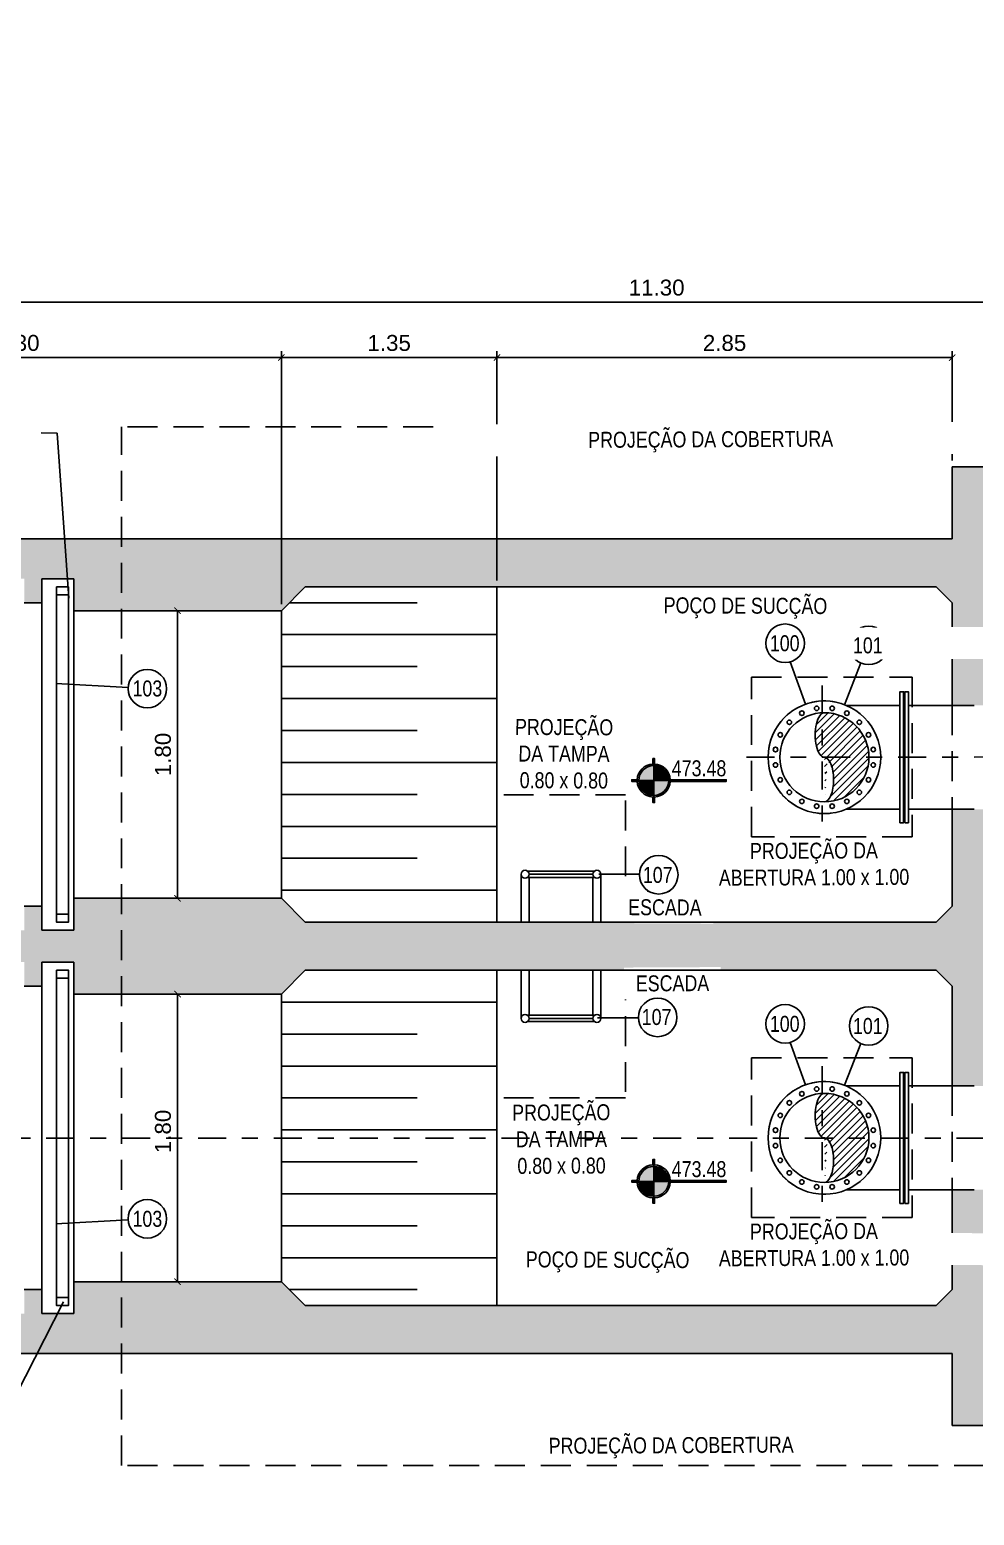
# Model space of a CAD drawing. Header units: feet. Extents: x 0 to 285374, y 0 to 9111566.
# Drawn here: x 285096.49 to 285102.41, y 9111369.62 to 9111378.92 of the extents above; entities that cross this region are included whole.
import ezdxf
from ezdxf import colors
from ezdxf.entities.mleader import LeaderData, LeaderLine
from ezdxf.enums import TextEntityAlignment as Align
from ezdxf.math import Vec2, Vec3

# ---------------------------------------------------------------- set-up
doc = ezdxf.new("R2010")
doc.units = ezdxf.units.FT
doc.header["$MEASUREMENT"] = 0
doc.linetypes.add('DASHDOT', pattern=[1, 0.5, -0.25, 0, -0.25])
doc.linetypes.add('HIDDEN', pattern=[0.375, 0.25, -0.125])
doc.layers.get('0').update_dxf_attribs({"linetype": 'CONTINUOUS'})
doc.layers.get('DEFPOINTS').update_dxf_attribs({"linetype": 'CONTINUOUS'})
for name, color, linetype in [('01', 1, 'CONTINUOUS'), ('01PROJ', 1, 'HIDDEN'), ('A-NIVEIS', 1, 'CONTINUOUS'), ('A-TEXTO', 2, 'CONTINUOUS'), ('EIXO', 1, 'DASHDOT'), ('H-SA-CONTORNO', 2, 'CONTINUOUS'), ('H-SA-DIM', 1, 'CONTINUOUS'), ('H-SA-ESTRUTURA (CORTE)', 5, 'CONTINUOUS'), ('H-SA-HTC CONCRETO', 253, 'CONTINUOUS'), ('H-SA-HTC ENCHIMENTO', 1, 'CONTINUOUS'), ('H-SA-TEXTO', 2, 'CONTINUOUS'), ('INDIC', 2, 'CONTINUOUS'), ('Top View-Ferro Fundido - JGS - K7(Esgoto)', 7, 'CONTINUOUS'), ('TUBULAÇÃO', 5, 'CONTINUOUS')]:
    doc.layers.add(name, color=color, linetype=linetype)
doc.styles.add('EGC_Arial_2.0mm', font='arial.ttf', dxfattribs={"width": 0.8, "height": 2})
doc.styles.get("Standard").update_dxf_attribs({"font": 'arial.ttf'})
doc.dimstyles.new('Copy of EGC_2.0mm', dxfattribs={"dimtxt": 0.1, "dimasz": 0.04, "dimexe": 0.04, "dimexo": 0.04, "dimgap": 0.04, "dimtad": 1, "dimzin": 1, "dimdsep": 46, "dimtxsty": 'Standard', "dimblk": 'ARCHTICK', "dimcen": 0, "dimclrd": 1, "dimclre": 1, "dimclrt": 2, "dimazin": 0, "dimtfac": 1, "dimtix": 1, "dimtmove": 1, "dimatfit": 3, "dimldrblk": 'NONE', "dimfxl": 0.002, "dimtolj": 1, "dimtzin": 0, "dimlwd": -1, "dimarcsym": 0})

# ---------------------------------------------------------------- blocks, each defined once
blk = doc.blocks.new('_ArchTick')
at = {"color": 0, "linetype": 'ByBlock', "const_width": 0.15}
blk.add_lwpolyline([(-0.5, -0.5), (0.5, 0.5)], dxfattribs=at)
blk = doc.blocks.new('*D1184')
at = {"layer": 'DEFPOINTS', "color": 0, "transparency": 16777216}
for p in [(285097.4176, 9111372.8792), (285097.4176, 9111371.0792), (285097.4176, 9111371.0792)]:
    blk.add_point(p, dxfattribs=at)
at = {"layer": 'H-SA-DIM', "color": 1, "transparency": 16777216}
blk.add_line((285097.4176, 9111372.8792), (285097.4176, 9111371.0792), dxfattribs=at)
at = {"layer": 'H-SA-DIM', "color": 1, "transparency": 16777216, "xscale": 0.04, "yscale": 0.04, "zscale": 0.04}
for p, rotation in [((285097.4176, 9111372.8792), 90), ((285097.4176, 9111371.0792), 270)]:
    blk.add_blockref('_ArchTick', p, dxfattribs=dict(at, rotation=rotation))
at = {"layer": 'H-SA-DIM', "color": 2, "transparency": 16777216, "insert": (285097.3266, 9111372.0195), "char_height": 0.1, "attachment_point": 5, "rotation": 90}
blk.add_mtext('\\A1;1.80', dxfattribs=at)
blk = doc.blocks.new('_None')
blk = doc.blocks.new('*U1244')
at = {"true_color": 0xffffff}
h = blk.add_hatch(color=7, dxfattribs=at)
h.dxf.hatch_style = 1
edge = h.paths.add_edge_path()
edge.add_arc((0, 0), 2.07, 92.7623, 177.2377, ccw=False)
edge.add_line((-0.1, 2.07), (-0.1, 2.75))
edge.add_line((-0.1, 2.75), (0.1, 2.75))
edge.add_line((0.1, 2.75), (0.1, 2.07))
edge.add_arc((0, 0), 2.07, 2.7623, 87.2377, ccw=False)
edge.add_line((2.07, 0.1), (9.09, 0.1))
edge.add_line((9.09, 0.1), (9.09, -0.1))
edge.add_line((9.09, -0.1), (2.07, -0.1))
edge.add_arc((0, 0), 2.07, 272.7623, 357.2377, ccw=False)
edge.add_line((0.1, -2.07), (0.1, -2.75))
edge.add_line((0.1, -2.75), (-0.1, -2.75))
edge.add_line((-0.1, -2.75), (-0.1, -2.07))
edge.add_arc((0, 0), 2.07, 182.7623, 267.2377, ccw=False)
edge.add_line((-2.07, -0.1), (-2.75, -0.1))
edge.add_line((-2.75, -0.1), (-2.75, 0.1))
edge.add_line((-2.75, 0.1), (-2.07, 0.1))
for p, q in [((0, -2.75), (0, 2.75)), ((9.09, 0), (-2.75, 0))]:
    blk.add_line(p, q)
at = {"color": 7, "true_color": 0xffffff}
blk.add_lwpolyline([(-2.07, 0.1, -0.386246), (-0.1, 2.07), (-0.1, 2.75), (0.1, 2.75), (0.1, 2.07, -0.386246), (2.07, 0.1), (9.09, 0.1), (9.09, -0.1), (2.07, -0.1, -0.386246), (0.1, -2.07), (0.1, -2.75), (-0.1, -2.75), (-0.1, -2.07, -0.386246), (-2.07, -0.1), (-2.75, -0.1), (-2.75, 0.1)], format="xyb", close=True, dxfattribs=at)
blk.add_circle((0, 0), 1.87)
for points in [[(0, 1.87), (0, 0), (0.58, 1.78), (0.59, 0)], [(-1.79, -0.57), (0, 0), (-1.8, -0.54), (-1.88, 0)], [(-1.53, -1.08), (-1.57, 0), (-1.79, -0.57), (0, 0)], [(-1.1, -1.52), (-1.1, 0), (-1.53, -1.08), (-1.57, 0)], [(-0.58, -1.78), (-0.59, 0), (-1.1, -1.52), (-1.1, 0)], [(0, -1.88), (0, 0), (-0.58, -1.78), (-0.59, 0)], [(1.53, 1.08), (1.57, 0), (1.79, 0.57), (0, 0)], [(1.79, 0.57), (0, 0), (1.8, 0.54), (1.87, 0)], [(0.58, 1.78), (0.59, 0), (1.1, 1.52), (1.1, 0)], [(1.1, 1.52), (1.1, 0), (1.53, 1.08), (1.57, 0)]]:
    blk.add_solid(points)
at = {"layer": 'A-TEXTO', "color": 2, "style": 'EGC_Arial_2.0mm', "width": 0.8}
blk.add_attdef('000.00', text='', height=2, dxfattribs=at).set_placement((9.09, 0.53), align=Align.RIGHT)
blk = doc.blocks.new('*D1235')
at = {"layer": 'DEFPOINTS', "color": 0, "transparency": 16777216}
for p in [(285099.4176, 9111376.8636), (285102.2676, 9111376.1792), (285099.4176, 9111375.4292)]:
    blk.add_point(p, dxfattribs=at)
at = {"layer": 'H-SA-DIM', "color": 1, "lineweight": -2, "transparency": 16777216}
for p, q in [((285099.4176, 9111375.4692), (285099.4176, 9111376.9036)), ((285102.2676, 9111376.2192), (285102.2676, 9111376.9036))]:
    blk.add_line(p, q, dxfattribs=at)
at = {"layer": 'H-SA-DIM', "color": 1, "transparency": 16777216}
blk.add_line((285102.2676, 9111376.8636), (285099.4176, 9111376.8636), dxfattribs=at)
at = {"layer": 'H-SA-DIM', "color": 1, "transparency": 16777216, "xscale": 0.04, "yscale": 0.04, "zscale": 0.04, "rotation": 180}
blk.add_blockref('_ArchTick', (285099.4176, 9111376.8636), dxfattribs=at)
at = {"layer": 'H-SA-DIM', "color": 1, "transparency": 16777216, "xscale": 0.04, "yscale": 0.04, "zscale": 0.04}
blk.add_blockref('_ArchTick', (285102.2676, 9111376.8636), dxfattribs=at)
at = {"layer": 'H-SA-DIM', "color": 2, "transparency": 16777216, "insert": (285100.8426, 9111376.9546), "char_height": 0.1, "attachment_point": 5}
blk.add_mtext('\\A1;2.85', dxfattribs=at)
blk = doc.blocks.new('*D1236')
at = {"layer": 'DEFPOINTS', "color": 0, "transparency": 16777216}
for p in [(285098.0676, 9111376.8636), (285099.4176, 9111375.4292), (285098.0676, 9111375.2792)]:
    blk.add_point(p, dxfattribs=at)
at = {"layer": 'H-SA-DIM', "color": 1, "lineweight": -2, "transparency": 16777216}
for p, q in [((285098.0676, 9111375.3192), (285098.0676, 9111376.9036)), ((285099.4176, 9111375.4692), (285099.4176, 9111376.9036))]:
    blk.add_line(p, q, dxfattribs=at)
at = {"layer": 'H-SA-DIM', "color": 1, "transparency": 16777216}
blk.add_line((285099.4176, 9111376.8636), (285098.0676, 9111376.8636), dxfattribs=at)
at = {"layer": 'H-SA-DIM', "color": 1, "transparency": 16777216, "xscale": 0.04, "yscale": 0.04, "zscale": 0.04, "rotation": 180}
blk.add_blockref('_ArchTick', (285098.0676, 9111376.8636), dxfattribs=at)
at = {"layer": 'H-SA-DIM', "color": 1, "transparency": 16777216, "xscale": 0.04, "yscale": 0.04, "zscale": 0.04}
blk.add_blockref('_ArchTick', (285099.4176, 9111376.8636), dxfattribs=at)
at = {"layer": 'H-SA-DIM', "color": 2, "transparency": 16777216, "insert": (285098.7426, 9111376.9547), "char_height": 0.1, "attachment_point": 5}
blk.add_mtext('\\A1;1.35', dxfattribs=at)
blk = doc.blocks.new('*D1237')
at = {"layer": 'DEFPOINTS', "color": 0, "transparency": 16777216}
for p in [(285097.4176, 9111375.2792), (285097.4176, 9111375.2792), (285097.4176, 9111373.4792)]:
    blk.add_point(p, dxfattribs=at)
at = {"layer": 'H-SA-DIM', "color": 1, "transparency": 16777216}
blk.add_line((285097.4176, 9111373.4792), (285097.4176, 9111375.2792), dxfattribs=at)
at = {"layer": 'H-SA-DIM', "color": 1, "transparency": 16777216, "xscale": 0.04, "yscale": 0.04, "zscale": 0.04}
for p, rotation in [((285097.4176, 9111375.2792), 90), ((285097.4176, 9111373.4792), 270)]:
    blk.add_blockref('_ArchTick', p, dxfattribs=dict(at, rotation=rotation))
at = {"layer": 'H-SA-DIM', "color": 2, "transparency": 16777216, "insert": (285097.3266, 9111374.3792), "char_height": 0.1, "attachment_point": 5, "rotation": 90}
blk.add_mtext('\\A1;1.80', dxfattribs=at)
blk = doc.blocks.new('*D1247')
at = {"layer": 'DEFPOINTS', "color": 0, "transparency": 16777216}
for p in [(285106.0676, 9111377.21), (285106.0676, 9111375.8792), (285094.7676, 9111375.3292)]:
    blk.add_point(p, dxfattribs=at)
at = {"layer": 'H-SA-DIM', "color": 1, "lineweight": -2, "transparency": 16777216}
for p, q in [((285094.7676, 9111375.3692), (285094.7676, 9111377.25)), ((285106.0676, 9111375.9192), (285106.0676, 9111377.25))]:
    blk.add_line(p, q, dxfattribs=at)
at = {"layer": 'H-SA-DIM', "color": 1, "transparency": 16777216}
blk.add_line((285094.7676, 9111377.21), (285106.0676, 9111377.21), dxfattribs=at)
at = {"layer": 'H-SA-DIM', "color": 1, "transparency": 16777216, "xscale": 0.04, "yscale": 0.04, "zscale": 0.04, "rotation": 180}
blk.add_blockref('_ArchTick', (285094.7676, 9111377.21), dxfattribs=at)
at = {"layer": 'H-SA-DIM', "color": 1, "transparency": 16777216, "xscale": 0.04, "yscale": 0.04, "zscale": 0.04}
blk.add_blockref('_ArchTick', (285106.0676, 9111377.21), dxfattribs=at)
at = {"layer": 'H-SA-DIM', "color": 2, "transparency": 16777216, "insert": (285100.4176, 9111377.3011), "char_height": 0.1, "attachment_point": 5}
blk.add_mtext('\\A1;11.30', dxfattribs=at)
blk = doc.blocks.new('*D1248')
at = {"layer": 'DEFPOINTS', "color": 0, "transparency": 16777216}
for p in [(285098.0676, 9111376.8636), (285094.7676, 9111375.3292), (285098.0676, 9111375.2792)]:
    blk.add_point(p, dxfattribs=at)
at = {"layer": 'H-SA-DIM', "color": 1, "lineweight": -2, "transparency": 16777216}
for p, q in [((285094.7676, 9111375.3692), (285094.7676, 9111376.9036)), ((285098.0676, 9111375.3192), (285098.0676, 9111376.9036))]:
    blk.add_line(p, q, dxfattribs=at)
at = {"layer": 'H-SA-DIM', "color": 1, "transparency": 16777216}
blk.add_line((285094.7676, 9111376.8636), (285098.0676, 9111376.8636), dxfattribs=at)
at = {"layer": 'H-SA-DIM', "color": 1, "transparency": 16777216, "xscale": 0.04, "yscale": 0.04, "zscale": 0.04, "rotation": 180}
blk.add_blockref('_ArchTick', (285094.7676, 9111376.8636), dxfattribs=at)
at = {"layer": 'H-SA-DIM', "color": 1, "transparency": 16777216, "xscale": 0.04, "yscale": 0.04, "zscale": 0.04}
blk.add_blockref('_ArchTick', (285098.0676, 9111376.8636), dxfattribs=at)
at = {"layer": 'H-SA-DIM', "color": 2, "transparency": 16777216, "insert": (285096.4176, 9111376.9547), "char_height": 0.1, "attachment_point": 5}
blk.add_mtext('\\A1;3.30', dxfattribs=at)

msp = doc.modelspace()

# ---------------------------------------------------------------- hatches: boundary and pattern name
at = {"layer": '01'}
h = msp.add_hatch(dxfattribs=at)
h.set_pattern_fill('ANSI31', color=256, scale=0.01, style=0)
h.set_pattern_definition([(45, (285098.709524, 9111376.303235), (-0.02245064, 0.02245064), [])])
edge = h.paths.add_edge_path()
edge.add_ellipse((285101.4707, 9111374.5008), major_axis=(-0.0018, 0.1397), ratio=0.429234, start_angle=1.15004, end_angle=175.34132)
edge.add_line((285101.4676, 9111374.3616), (285101.4676, 9111374.6405))
edge = h.paths.add_edge_path()
edge.add_line((285101.4676, 9111374.6405), (285101.4676, 9111374.3616))
edge.add_line((285101.4676, 9111374.3616), (285101.7465, 9111374.3616))
edge.add_arc((285101.4664, 9111374.3604), 0.2801, 0.24152, 89.7519)
edge = h.paths.add_edge_path()
edge.add_ellipse((285101.4517, 9111374.2256), major_axis=(-0.0114, 0.144), ratio=0.499847, start_angle=184.31218, end_angle=338.38579, ccw=False)
edge.add_arc((285101.4649, 9111374.364), 0.2816, 270.73088, 359.50378)
edge.add_line((285101.7465, 9111374.3616), (285101.4676, 9111374.3616))
h = msp.add_hatch(dxfattribs=at)
h.set_pattern_fill('ANSI31', color=256, scale=0.01, style=0)
h.set_pattern_definition([(45, (285098.709524, 9111373.920832), (-0.02245064, 0.02245064), [])])
edge = h.paths.add_edge_path()
edge.add_ellipse((285101.4707, 9111372.1184), major_axis=(-0.0018, 0.1397), ratio=0.429234, start_angle=1.15004, end_angle=175.34132)
edge.add_line((285101.4676, 9111371.9792), (285101.4676, 9111372.2581))
edge = h.paths.add_edge_path()
edge.add_line((285101.4676, 9111372.2581), (285101.4676, 9111371.9792))
edge.add_line((285101.4676, 9111371.9792), (285101.7465, 9111371.9792))
edge.add_arc((285101.4664, 9111371.978), 0.2801, 0.24152, 89.7519)
edge = h.paths.add_edge_path()
edge.add_ellipse((285101.4517, 9111371.8432), major_axis=(-0.0114, 0.144), ratio=0.499847, start_angle=184.31218, end_angle=338.38579, ccw=False)
edge.add_arc((285101.4649, 9111371.9816), 0.2816, 270.73088, 359.50378)
edge.add_line((285101.7465, 9111371.9792), (285101.4676, 9111371.9792))
at = {"layer": 'H-SA-HTC CONCRETO'}
h = msp.add_hatch(color=256, dxfattribs=at)
h.dxf.hatch_style = 1
h.paths.add_polyline_path([(285102.5676, 9111375.8792), (285106.0676, 9111375.8792), (285106.0676, 9111374.6866), (285106.3676, 9111374.6866), (285106.3676, 9111376.1792), (285102.2676, 9111376.1792), (285102.2676, 9111375.7292), (285094.8077, 9111375.7292), (285089.5678, 9111375.7292), (285086.5154, 9111376.5432), (285086.5154, 9111376.1292), (285089.5154, 9111375.3292), (285091.8451, 9111375.3292), (285095.5576, 9111375.3292), (285096.2576, 9111375.3292), (285096.2576, 9111375.4792), (285096.4576, 9111375.4792), (285096.4576, 9111375.3292), (285096.5676, 9111375.3292), (285096.5676, 9111375.4792), (285096.7676, 9111375.4792), (285096.7676, 9111375.2792), (285098.0676, 9111375.2792), (285098.2176, 9111375.4292), (285102.1676, 9111375.4292), (285102.2676, 9111375.3292), (285102.2676, 9111374.6866), (285102.5676, 9111374.6866)])
h.paths.add_polyline_path([(285102.5676, 9111371.6542), (285102.2676, 9111371.6542), (285102.2676, 9111371.0292), (285102.1676, 9111370.9292), (285098.2176, 9111370.9292), (285098.0676, 9111371.0792), (285096.7676, 9111371.0792), (285096.7676, 9111370.8792), (285096.5676, 9111370.8792), (285096.5676, 9111371.0292), (285096.4576, 9111371.0292), (285096.4576, 9111370.8792), (285096.2576, 9111370.8792), (285096.2576, 9111371.0292), (285092.2576, 9111371.0292), (285089.5154, 9111371.0292), (285086.5154, 9111370.2292), (285086.5154, 9111369.8152), (285089.5678, 9111370.6292), (285095.5576, 9111370.6292), (285102.2676, 9111370.6292), (285102.2676, 9111370.1792), (285106.3676, 9111370.1792), (285106.3676, 9111371.6542), (285106.0676, 9111371.6542), (285106.0676, 9111370.4792), (285102.5676, 9111370.4792)])
h.paths.add_polyline_path([(285110.9676, 9111376.829), (285108.3676, 9111376.829), (285108.3676, 9111374.829), (285108.6676, 9111374.829), (285108.6676, 9111376.529), (285110.6676, 9111376.529), (285110.6676, 9111374.829), (285110.9676, 9111374.829)])
h = msp.add_hatch(color=256, dxfattribs=at)
h.dxf.hatch_style = 1
h.paths.add_polyline_path([(285106.3676, 9111374.0366), (285106.0676, 9111374.0366), (285106.0676, 9111373.3292), (285105.2176, 9111373.3292), (285102.5676, 9111373.3292), (285102.5676, 9111374.0366), (285102.2676, 9111374.0366), (285102.2676, 9111373.4292), (285102.1676, 9111373.3292), (285098.2176, 9111373.3292), (285098.0676, 9111373.4792), (285096.7676, 9111373.4792), (285096.7676, 9111373.2792), (285096.5676, 9111373.2792), (285096.5676, 9111373.4292), (285096.4576, 9111373.4292), (285096.4576, 9111373.2792), (285096.2576, 9111373.2792), (285096.2576, 9111373.4292), (285094.9176, 9111373.4292, 0.414214), (285094.7676, 9111373.2792), (285094.7676, 9111373.0792, 0.414214), (285094.9176, 9111372.9292), (285096.2576, 9111372.9292), (285096.2576, 9111373.0792), (285096.4576, 9111373.0792), (285096.4576, 9111372.9292), (285096.5676, 9111372.9292), (285096.5676, 9111373.0792), (285096.7676, 9111373.0792), (285096.7676, 9111372.8792), (285098.0676, 9111372.8792), (285098.2176, 9111373.0292), (285102.1676, 9111373.0292), (285102.2676, 9111372.9292), (285102.2676, 9111372.3042), (285102.5676, 9111372.3042), (285102.5676, 9111372.7242), (285102.5676, 9111373.0292), (285105.2176, 9111373.0292), (285106.0676, 9111373.0292), (285106.0676, 9111372.7242), (285106.0676, 9111372.3042), (285106.3676, 9111372.3042)])

# ---------------------------------------------------------------- linework, layer by layer
at = {"color": 251}
msp.add_line((285098.0676, 9111373.8792), (285098.0676, 9111375.1292), dxfattribs=at)
at = {"color": 1, "lineweight": 0}
for p, q in [((285101.6043, 9111374.6866), (285101.9411, 9111374.6866)), ((285101.9411, 9111374.6866), (285101.9411, 9111374.7716)), ((285101.9411, 9111374.7716), (285101.9636, 9111374.7716)), ((285101.9636, 9111374.7716), (285101.9636, 9111374.7276)), ((285101.9636, 9111374.7276), (285101.9676, 9111374.7276)), ((285101.9676, 9111374.7276), (285101.9676, 9111373.9956)), ((285101.9411, 9111374.0366), (285101.6043, 9111374.0366)), ((285101.9411, 9111373.9516), (285101.9411, 9111374.0366)), ((285101.9636, 9111373.9516), (285101.9411, 9111373.9516)), ((285101.9411, 9111372.3042), (285101.9411, 9111372.3892)), ((285101.9411, 9111372.3892), (285101.9636, 9111372.3892)), ((285101.9636, 9111372.3892), (285101.9636, 9111372.3452)), ((285101.6043, 9111372.3042), (285101.9411, 9111372.3042)), ((285101.9636, 9111372.3452), (285101.9676, 9111372.3452)), ((285101.9676, 9111372.3452), (285101.9676, 9111371.6132)), ((285101.9411, 9111371.6542), (285101.6043, 9111371.6542)), ((285101.9411, 9111371.5692), (285101.9411, 9111371.6542)), ((285101.9636, 9111371.5692), (285101.9411, 9111371.5692))]:
    msp.add_line(p, q, dxfattribs=at)
for centre, radius, start, end in [((285101.4676, 9111374.3616), 0.3526, 67.19699, 180), ((285101.2484, 9111374.5808), 0.014, 0, 180), ((285101.3269, 9111374.6378), 0.014, 0, 180), ((285101.3269, 9111374.6378), 0.014, 180, 0), ((285101.4191, 9111374.6678), 0.014, 0, 180), ((285101.4191, 9111374.6678), 0.014, 180, 0), ((285101.1914, 9111374.5023), 0.014, 0, 180), ((285101.1914, 9111374.5023), 0.014, 180, 0), ((285101.2484, 9111374.5808), 0.014, 180, 0), ((285101.1614, 9111374.4101), 0.014, 0, 180), ((285101.1614, 9111374.4101), 0.014, 180, 0), ((285101.4676, 9111374.3616), 0.3526, 180, 292.80301), ((285101.1614, 9111374.3131), 0.014, 0, 180), ((285101.1614, 9111374.3131), 0.014, 180, 0), ((285101.4676, 9111371.9792), 0.3526, 67.19699, 180), ((285101.3269, 9111372.2554), 0.014, 0, 180), ((285101.4191, 9111372.2854), 0.014, 0, 180), ((285101.4191, 9111372.2854), 0.014, 180, 0), ((285101.2484, 9111372.1984), 0.014, 0, 180), ((285101.2484, 9111372.1984), 0.014, 180, 0), ((285101.3269, 9111372.2554), 0.014, 180, 0), ((285101.1914, 9111372.1199), 0.014, 0, 180), ((285101.1914, 9111372.1199), 0.014, 180, 0), ((285101.1614, 9111372.0277), 0.014, 0, 180), ((285101.1614, 9111372.0277), 0.014, 180, 0), ((285101.4676, 9111371.9792), 0.3526, 180, 292.80301), ((285101.1614, 9111371.9307), 0.014, 0, 180), ((285101.1614, 9111371.9307), 0.014, 180, 0)]:
    msp.add_arc(centre, radius, start, end, dxfattribs=at)
at = {"color": 5, "lineweight": 0}
for centre, start, end in [((285101.4676, 9111374.3616), 0, 180), ((285101.4676, 9111374.3616), 180, 0), ((285101.4676, 9111371.9792), 0, 180), ((285101.4676, 9111371.9792), 180, 0)]:
    msp.add_arc(centre, 0.2789, start, end, dxfattribs=at)
at = {"layer": '01', "color": 1}
for centre in [(285101.2484, 9111374.5808), (285101.3269, 9111374.6378), (285101.4191, 9111374.6678), (285101.5161, 9111374.6678), (285101.6084, 9111374.6378), (285101.6868, 9111374.5808), (285101.1914, 9111374.5023), (285101.7438, 9111374.5023), (285101.1614, 9111374.4101), (285101.7738, 9111374.4101), (285101.1614, 9111374.3131), (285101.7738, 9111374.3131), (285101.1914, 9111374.2208), (285101.7438, 9111374.2208), (285101.2484, 9111374.1424), (285101.6868, 9111374.1424), (285101.3269, 9111374.0854), (285101.4191, 9111374.0554), (285101.5161, 9111374.0554), (285101.6084, 9111374.0854), (285101.3269, 9111372.2554), (285101.4191, 9111372.2854), (285101.5161, 9111372.2854), (285101.6084, 9111372.2554), (285101.2484, 9111372.1984), (285101.6868, 9111372.1984), (285101.1914, 9111372.1199), (285101.7438, 9111372.1199), (285101.1614, 9111372.0277), (285101.7738, 9111372.0277), (285101.1614, 9111371.9307), (285101.7738, 9111371.9307), (285101.1914, 9111371.8384), (285101.7438, 9111371.8384), (285101.2484, 9111371.76), (285101.3269, 9111371.703), (285101.6084, 9111371.703), (285101.6868, 9111371.76), (285101.4191, 9111371.673), (285101.5161, 9111371.673)]:
    msp.add_circle(centre, 0.014, dxfattribs=at)
at = {"layer": '01'}
for centre, major_axis, ratio, start_param, end_param in [((285101.4676, 9111374.501), (0, 0.1394), 0.413202, 0, 3.141593), ((285101.4676, 9111374.2221), (0, 0.1395), 0.41304, 3.141593, 6.283185), ((285101.4676, 9111372.1186), (0, 0.1394), 0.413202, 0, 3.141593), ((285101.4676, 9111371.8397), (0, 0.1395), 0.41304, 3.141593, 6.283185)]:
    msp.add_ellipse(centre, major_axis=major_axis, ratio=ratio, start_param=start_param, end_param=end_param, dxfattribs=at)
at = {"layer": '01PROJ', "color": 1, "ltscale": 25}
for p, q in [((285102.2676, 9111374.6866), (285102.4064, 9111374.6866)), ((285102.2676, 9111374.0366), (285102.4064, 9111374.0366)), ((285102.2676, 9111372.3042), (285102.4064, 9111372.3042)), ((285102.2676, 9111371.6542), (285102.4064, 9111371.6542))]:
    msp.add_line(p, q, dxfattribs=at)
at = {"layer": 'EIXO', "ltscale": 0.35}
msp.add_line((285100.9796, 9111374.3616), (285115.3353, 9111374.3793, -478.1983), dxfattribs=at)
for points in [[(285101.4541, 9111374.8106), (285101.4541, 9111373.9046)], [(285101.4541, 9111372.4282), (285101.4541, 9111371.5222)]]:
    msp.add_lwpolyline(points, dxfattribs=at)
at = {"layer": 'H-SA-CONTORNO', "color": 1, "linetype": 'HIDDEN', "ltscale": 0.75}
for p, q in [((285097.0676, 9111369.9292), (285097.0676, 9111376.4292)), ((285107.0676, 9111376.4292), (285097.0676, 9111376.4292)), ((285102.2676, 9111374.6866), (285102.2676, 9111374.0366)), ((285102.2676, 9111372.3042), (285102.2676, 9111371.6542)), ((285107.0676, 9111369.9292), (285097.0676, 9111369.9292))]:
    msp.add_line(p, q, dxfattribs=at)
at = {"layer": 'H-SA-CONTORNO', "ltscale": 0.75}
for p, q in [((285099.4176, 9111375.4292), (285099.4176, 9111373.3292)), ((285096.7676, 9111375.2792), (285096.7676, 9111373.4792)), ((285098.0676, 9111373.4792), (285098.0676, 9111375.2792)), ((285096.6597, 9111373.3792), (285096.7347, 9111373.3792)), ((285099.4176, 9111370.9292), (285099.4176, 9111373.0292)), ((285096.5676, 9111372.9292), (285096.5676, 9111371.0292)), ((285096.6597, 9111372.9792), (285096.7347, 9111372.9792)), ((285096.7676, 9111372.8792), (285096.7676, 9111371.0792)), ((285098.0676, 9111372.8792), (285098.0676, 9111371.0792)), ((285096.6597, 9111370.9792), (285096.7347, 9111370.9792))]:
    msp.add_line(p, q, dxfattribs=at)
at = {"layer": 'H-SA-CONTORNO', "color": 1, "linetype": 'HIDDEN', "ltscale": 0.75}
for points in [[(285101.0123, 9111374.8634), (285102.0169, 9111374.8634), (285102.0169, 9111373.8637), (285101.0123, 9111373.8637)], [(285099.4176, 9111373.3292), (285100.2223, 9111373.3292), (285100.2223, 9111374.1271), (285099.4176, 9111374.1271)], [(285099.4176, 9111373.0292), (285100.2223, 9111373.0292), (285100.2223, 9111372.2295), (285099.4176, 9111372.2295)], [(285101.0123, 9111372.481), (285102.0169, 9111372.481), (285102.0169, 9111371.4813), (285101.0123, 9111371.4813)]]:
    msp.add_lwpolyline(points, close=True, dxfattribs=at)
at = {"layer": 'H-SA-CONTORNO'}
msp.add_lwpolyline([(285096.6597, 9111373.0292), (285096.6597, 9111370.9292), (285096.7347, 9111370.9292), (285096.7347, 9111373.0292)], close=True, dxfattribs=at)
at = {"layer": 'H-SA-ESTRUTURA (CORTE)'}
for p, q in [((285102.2676, 9111376.1792), (285106.3676, 9111376.1792)), ((285102.2676, 9111375.7292), (285102.2676, 9111376.1792)), ((285094.8077, 9111375.7292), (285102.2676, 9111375.7292)), ((285096.7676, 9111375.4792), (285096.5676, 9111375.4792)), ((285096.5676, 9111375.3292), (285096.5676, 9111375.4792)), ((285096.7676, 9111375.2792), (285096.7676, 9111375.4792)), ((285098.0676, 9111375.2792), (285098.2176, 9111375.4292)), ((285098.2176, 9111375.4292), (285102.1676, 9111375.4292)), ((285102.2676, 9111375.3292), (285102.1676, 9111375.4292)), ((285096.5679, 9111375.3292), (285096.4576, 9111375.3292)), ((285098.0676, 9111375.2792), (285096.7676, 9111375.2792)), ((285102.2676, 9111375.3292), (285102.2676, 9111374.6866)), ((285102.2676, 9111373.4292), (285102.2676, 9111374.0366)), ((285096.7676, 9111373.2792), (285096.7676, 9111373.4792)), ((285098.0676, 9111373.4792), (285096.7676, 9111373.4792)), ((285096.7676, 9111373.2792), (285096.7676, 9111373.4792)), ((285098.0676, 9111373.4792), (285098.2176, 9111373.3292)), ((285096.5676, 9111373.4292), (285096.4576, 9111373.4292)), ((285096.5676, 9111373.4292), (285096.5676, 9111373.2792)), ((285096.5676, 9111373.4292), (285096.5676, 9111373.2792)), ((285102.2676, 9111373.4292), (285102.1676, 9111373.3292)), ((285096.7676, 9111373.2792), (285096.5676, 9111373.2792)), ((285096.7676, 9111373.2792), (285096.5676, 9111373.2792)), ((285096.7676, 9111373.0792), (285096.5676, 9111373.0792)), ((285096.5676, 9111372.9292), (285096.5676, 9111373.0792)), ((285096.7676, 9111373.0792), (285096.5676, 9111373.0792)), ((285096.5676, 9111372.9292), (285096.5676, 9111373.0792)), ((285096.7676, 9111372.8792), (285096.7676, 9111373.0792)), ((285096.7676, 9111372.8792), (285096.7676, 9111373.0792)), ((285098.0676, 9111372.8792), (285098.2176, 9111373.0292)), ((285098.0676, 9111372.8792), (285098.2176, 9111373.0292)), ((285098.2176, 9111373.0292), (285102.1676, 9111373.0292)), ((285102.2676, 9111372.9292), (285102.1676, 9111373.0292)), ((285096.5676, 9111372.9292), (285096.4576, 9111372.9292)), ((285102.2676, 9111372.9292), (285102.2676, 9111372.3042)), ((285098.0676, 9111372.8792), (285096.7676, 9111372.8792)), ((285098.0676, 9111372.8792), (285096.7676, 9111372.8792)), ((285102.2676, 9111371.0292), (285102.2676, 9111371.6542)), ((285098.0676, 9111371.0792), (285096.7676, 9111371.0792)), ((285096.7676, 9111371.0792), (285096.7676, 9111370.8792)), ((285098.0676, 9111371.0792), (285098.2176, 9111370.9292)), ((285096.5676, 9111371.0292), (285096.4576, 9111371.0292)), ((285096.5676, 9111371.0292), (285096.5676, 9111370.8792)), ((285102.2676, 9111371.0292), (285102.1676, 9111370.9292)), ((285096.7676, 9111370.8792), (285096.5676, 9111370.8792)), ((285098.2176, 9111370.9292), (285102.1676, 9111370.9292)), ((285094.8077, 9111370.6292), (285102.2676, 9111370.6292)), ((285102.2676, 9111370.1792), (285102.2676, 9111370.6292)), ((285102.2676, 9111370.1792), (285106.3676, 9111370.1792))]:
    msp.add_line(p, q, dxfattribs=at)
at = {"layer": 'H-SA-HTC ENCHIMENTO'}
for p, q in [((285098.1176, 9111375.3292), (285098.9176, 9111375.3292)), ((285098.1176, 9111375.3292), (285098.9176, 9111375.3292)), ((285098.0676, 9111375.1292), (285099.4128, 9111375.1292)), ((285098.0676, 9111375.1292), (285099.4128, 9111375.1292)), ((285098.0676, 9111374.9292), (285098.9176, 9111374.9292)), ((285098.0676, 9111374.7292), (285099.4128, 9111374.7292)), ((285098.0676, 9111374.5292), (285098.9176, 9111374.5292)), ((285098.0676, 9111374.3292), (285099.4128, 9111374.3292)), ((285098.0676, 9111374.1292), (285098.9176, 9111374.1292)), ((285098.0676, 9111373.9292), (285099.4128, 9111373.9292)), ((285098.0676, 9111373.7292), (285098.9176, 9111373.7292)), ((285098.0676, 9111373.5292), (285099.4128, 9111373.5292)), ((285098.0676, 9111372.8292), (285099.4128, 9111372.8292)), ((285098.0676, 9111372.8292), (285099.4128, 9111372.8292)), ((285098.0676, 9111372.6292), (285098.9176, 9111372.6292)), ((285098.0676, 9111372.4292), (285099.4128, 9111372.4292)), ((285098.0676, 9111372.2292), (285098.9176, 9111372.2292)), ((285098.0676, 9111372.0292), (285099.4128, 9111372.0292)), ((285098.0676, 9111371.8292), (285098.9176, 9111371.8292)), ((285098.0676, 9111371.6292), (285099.4128, 9111371.6292)), ((285098.0676, 9111371.4292), (285098.9176, 9111371.4292)), ((285098.0676, 9111371.2292), (285099.4128, 9111371.2292)), ((285098.1176, 9111371.0292), (285098.9176, 9111371.0292)), ((285098.1176, 9111371.0292), (285098.9176, 9111371.0292))]:
    msp.add_line(p, q, dxfattribs=at)
at = {"layer": 'INDIC', "color": 1, "linetype": 'Continuous'}
for p, q in [((285101.2533, 9111374.9587), (285101.3485, 9111374.6934)), ((285101.6952, 9111374.9521), (285101.5944, 9111374.6906)), ((285097.1079, 9111374.7978), (285096.656, 9111374.8228)), ((285101.4676, 9111374.3616), (285101.4676, 9111374.3616)), ((285101.4676, 9111374.3616), (285101.4676, 9111374.3616)), ((285100.3099, 9111373.6303), (285100.0545, 9111373.6303)), ((285100.303, 9111372.7297), (285100.0475, 9111372.7297)), ((285101.2533, 9111372.5763), (285101.3485, 9111372.311)), ((285101.6952, 9111372.5697), (285101.5944, 9111372.3082)), ((285101.4676, 9111371.9792), (285101.4676, 9111371.9792)), ((285101.4676, 9111371.9792), (285101.4676, 9111371.9792)), ((285097.1079, 9111371.466), (285096.656, 9111371.441))]:
    msp.add_line(p, q, dxfattribs=at)
for centre in [(285101.7448, 9111375.0622), (285097.2285, 9111374.7911), (285101.2221, 9111372.693), (285101.7448, 9111372.6798), (285097.2285, 9111371.4727)]:
    msp.add_circle(centre, 0.1207, dxfattribs=at)
at = {"layer": 'Top View-Ferro Fundido - JGS - K7(Esgoto)', "color": 1, "linetype": 'ByBlock', "lineweight": -2}
for p, q in [((285101.9411, 9111374.6866), (285101.6043, 9111374.6866)), ((285101.9941, 9111374.6866), (285102.2676, 9111374.6866)), ((285101.9411, 9111374.0366), (285101.6043, 9111374.0366)), ((285101.9941, 9111374.0366), (285102.2676, 9111374.0366)), ((285099.5687, 9111373.6292), (285099.5687, 9111373.3292)), ((285099.6087, 9111373.6492), (285100.0287, 9111373.6492)), ((285099.6087, 9111373.6092), (285100.0287, 9111373.6092)), ((285099.6187, 9111373.6292), (285100.0187, 9111373.6292)), ((285099.6187, 9111373.6092), (285099.6187, 9111373.3292)), ((285100.0187, 9111373.6092), (285100.0187, 9111373.3292)), ((285100.0687, 9111373.6292), (285100.0687, 9111373.3292)), ((285099.5687, 9111372.7274), (285099.5687, 9111373.0274)), ((285099.6187, 9111372.7474), (285099.6187, 9111373.0274)), ((285100.0187, 9111372.7474), (285100.0187, 9111373.0274)), ((285100.0687, 9111372.7274), (285100.0687, 9111373.0274)), ((285099.6087, 9111372.7474), (285100.0287, 9111372.7474)), ((285099.6087, 9111372.7074), (285100.0287, 9111372.7074)), ((285099.6187, 9111372.7274), (285100.0187, 9111372.7274)), ((285101.9411, 9111372.3042), (285101.6043, 9111372.3042)), ((285101.9941, 9111372.3042), (285102.2676, 9111372.3042)), ((285101.9411, 9111371.6542), (285101.6043, 9111371.6542)), ((285101.9941, 9111371.6542), (285102.2676, 9111371.6542))]:
    msp.add_line(p, q, dxfattribs=at)
for points in [[(285101.9411, 9111373.9516), (285101.9636, 9111373.9516), (285101.9636, 9111374.7716), (285101.9411, 9111374.7716)], [(285101.9941, 9111373.9516), (285101.9716, 9111373.9516), (285101.9716, 9111374.7716), (285101.9941, 9111374.7716)], [(285101.9411, 9111371.5692), (285101.9636, 9111371.5692), (285101.9636, 9111372.3892), (285101.9411, 9111372.3892)], [(285101.9941, 9111371.5692), (285101.9716, 9111371.5692), (285101.9716, 9111372.3892), (285101.9941, 9111372.3892)]]:
    msp.add_lwpolyline(points, close=True, dxfattribs=at)
for points in [[(285101.9636, 9111373.9956), (285101.9676, 9111373.9956), (285101.9676, 9111374.7276), (285101.9636, 9111374.7276)], [(285101.9716, 9111373.9956), (285101.9676, 9111373.9956), (285101.9676, 9111374.7276), (285101.9716, 9111374.7276)], [(285101.9636, 9111371.6132), (285101.9676, 9111371.6132), (285101.9676, 9111372.3452), (285101.9636, 9111372.3452)], [(285101.9716, 9111371.6132), (285101.9676, 9111371.6132), (285101.9676, 9111372.3452), (285101.9716, 9111372.3452)]]:
    msp.add_lwpolyline(points, dxfattribs=at)
for centre, radius in [((285101.4676, 9111374.3616), 0.3526), ((285099.5937, 9111373.6292), 0.025), ((285100.0437, 9111373.6292), 0.025), ((285099.5937, 9111372.7274), 0.025), ((285100.0437, 9111372.7274), 0.025), ((285101.4676, 9111371.9792), 0.3526)]:
    msp.add_circle(centre, radius, dxfattribs=at)
at = {"layer": 'TUBULAÇÃO'}
for centre in [(285101.4676, 9111374.3616), (285101.4676, 9111371.9792)]:
    msp.add_circle(centre, 0.2789, dxfattribs=at)

# ---------------------------------------------------------------- block references
at = {"layer": 'A-NIVEIS', "xscale": 0.05, "yscale": 0.05, "zscale": 0.05}
for p in [(285100.3992, 9111374.2161), (285100.3992, 9111371.7071)]:
    msp.add_blockref('*U1244', p, dxfattribs=at).add_auto_attribs({'000.00': '473.48'})

# ---------------------------------------------------------------- texts
at = {"layer": 'INDIC', "color": 2, "style": 'EGC_Arial_2.0mm', "width": 0.8}
for s, p in [('100', (285101.2192, 9111375.0754)), ('101', (285101.7396, 9111375.0622)), ('103', (285097.2285, 9111374.7925)), ('107', (285100.424, 9111373.6252)), ('107', (285100.4171, 9111372.736)), ('100', (285101.2192, 9111372.693)), ('101', (285101.7396, 9111372.6798)), ('103', (285097.2285, 9111371.4727))]:
    msp.add_text(s, height=0.1, dxfattribs=at).set_placement(p, align=Align.MIDDLE_CENTER)

# ---------------------------------------------------------------- dimensions: what is measured, and where the dimension line sits
at = {"layer": 'H-SA-DIM'}
dim = msp.add_linear_dim(base=(285098.0676, 9111376.8636), p1=(285099.4176, 9111375.4292), p2=(285098.0676, 9111375.2792), dimstyle='Copy of EGC_2.0mm', dxfattribs=at)
dim.commit()
dim.dimension.update_dxf_attribs({"geometry": '*D1236', "text_midpoint": (285098.7426, 9111376.9547)})
dim = msp.add_linear_dim(base=(285097.4176, 9111375.2792), p1=(285097.4176, 9111373.4792), p2=(285097.4176, 9111375.2792), angle=90, dimstyle='Copy of EGC_2.0mm', dxfattribs=at)
dim.commit()
dim.dimension.update_dxf_attribs({"geometry": '*D1237', "text_midpoint": (285097.3266, 9111374.3792)})
dim = msp.add_linear_dim(base=(285097.4176, 9111371.0792), p1=(285097.4176, 9111372.8792), p2=(285097.4176, 9111371.0792), angle=90, dimstyle='Copy of EGC_2.0mm', dxfattribs=at)
dim.commit()
dim.dimension.update_dxf_attribs({"geometry": '*D1184', "text_midpoint": (285097.4176, 9111372.0195), "dimtype": 160})

# ---------------------------------------------------------------- next in the draw order: texts
at = {"layer": 'H-SA-TEXTO', "color": 2, "char_height": 0.1, "style": 'EGC_Arial_2.0mm', "bg_fill": 2}
for s, insert, width, attachment_point, rotation in [('POÇO DE SUCÇÃO', (285100.9732, 9111375.23), 1.090823, 8, 359.7131), ('ESCADA', (285100.4688, 9111373.3709), 0.505713, 8, 359.7131), ('ESCADA', (285100.5165, 9111372.997), 0.505713, 2, 0.2869), ('POÇO DE SUCÇÃO', (285100.11, 9111371.1358), 1.132431, 8, 359.7131), ('PROJEÇÃO DA COBERTURA', (285100.5081, 9111370.1055), 3.355817, 2, 0.2869)]:
    msp.add_mtext(s, dxfattribs=dict(at, insert=insert, width=width, attachment_point=attachment_point, rotation=rotation))
at = {"layer": 'H-SA-TEXTO', "color": 2, "char_height": 0.1, "style": 'EGC_Arial_2.0mm', "bg_fill": 3, "box_fill_scale": 1, "bg_fill_color": 256, "bg_fill_transparency": 0}
for insert, width, attachment_point, rotation in [((285099.8361, 9111374.1657), 0.748541, 8, 359.7131), ((285099.8199, 9111372.1884), 0.742085, 2, 0.2869)]:
    msp.add_mtext('PROJEÇÃO DA TAMPA 0.80 x 0.80', dxfattribs=dict(at, insert=insert, width=width, attachment_point=attachment_point, rotation=rotation))

# ---------------------------------------------------------------- next in the draw order: leaders
at = {"layer": 'H-SA-TEXTO'}
ml = msp.add_multileader_mtext('Standard', dxfattribs=at)
ml.set_content('COMPORTA ENSECADEIRA', color=2, style='EGC_Arial_2.0mm')
ml.set_leader_properties(color=1, linetype='ByLayer', lineweight=-1)
ml.set_arrow_properties(name='NONE')
ml.build(insert=Vec2(0, 0))
ml.multileader.update_dxf_attribs({"text_left_attachment_type": 2, "text_right_attachment_type": 2, "dogleg_length": 1.9819, "arrow_head_size": 0.075, "scale": 0.05})
ctx = ml.context
ctx.base_point, ctx.scale, ctx.char_height, ctx.arrow_head_size, ctx.landing_gap_size, ctx.plane_origin, ctx.plane_x_axis, ctx.plane_y_axis = Vec3(285094.9911, 9111376.3998), 0.05, 0.1, 0.075, 0.05, Vec3(285172.1939, 9111375.843), Vec3(0.999987, -0.005007), Vec3(0.005007, 0.999987)
ctx.left_attachment, ctx.right_attachment, ctx.text_align_type = 2, 2, 1
notes = []
notes.append((ctx, [(1, (1, 1, 0), (285096.6627, 9111376.3914), (-0.999987, 0.005007), 0.0991, [(0, [(285096.7367, 9111375.3571)], 0, [])])]))
ctx.mtext.insert, ctx.mtext.text_direction, ctx.mtext.rotation, ctx.mtext.width, ctx.mtext.defined_height, ctx.mtext.alignment, ctx.mtext.flow_direction = Vec3(285095.7776, 9111376.4476), Vec3(0.999987, -0.005007), 6.278178, 1.486017, 0.8915, 2, 5
ctx.mtext.has_bg_fill, ctx.mtext.bg_color, ctx.mtext.bg_scale_factor, ctx.mtext.bg_transparency, ctx.mtext.use_window_bg_color = 1, -1073741824, 1, 0, 1
ml = msp.add_multileader_mtext('Standard', dxfattribs=at)
ml.set_content('COMPORTA ENSECADEIRA', color=2, style='EGC_Arial_2.0mm')
ml.set_leader_properties(color=1, linetype='ByLayer', lineweight=-1)
ml.set_arrow_properties(name='NONE')
ml.build(insert=Vec2(0, 0))
ml.multileader.update_dxf_attribs({"text_left_attachment_type": 2, "text_right_attachment_type": 2, "dogleg_length": 1.9819, "arrow_head_size": 0.075, "scale": 0.05})
ctx = ml.context
ctx.base_point, ctx.scale, ctx.char_height, ctx.arrow_head_size, ctx.landing_gap_size, ctx.plane_origin, ctx.plane_x_axis, ctx.plane_y_axis = Vec3(285094.5658, 9111370.0307), 0.05, 0.1, 0.075, 0.05, Vec3(285172.1939, 9111368.9153), Vec3(0.999987, 0.005007), Vec3(-0.005007, 0.999987)
ctx.left_attachment, ctx.right_attachment, ctx.text_align_type = 2, 2, 1
notes.append((ctx, [(1, (1, 1, 0), (285096.2374, 9111370.0391), (-0.999987, -0.005007), 0.0991, [(0, [(285096.7044, 9111370.9526)], 0, [])])]))
ctx.mtext.insert, ctx.mtext.text_direction, ctx.mtext.rotation, ctx.mtext.width, ctx.mtext.defined_height, ctx.mtext.alignment, ctx.mtext.flow_direction = Vec3(285095.3518, 9111370.0864), Vec3(0.999987, 0.005007), 0.005007, 1.486017, 0.8915, 2, 5
ctx.mtext.has_bg_fill, ctx.mtext.bg_color, ctx.mtext.bg_scale_factor, ctx.mtext.bg_transparency, ctx.mtext.use_window_bg_color = 1, -1073741824, 1, 0, 1
for ctx, leaders in notes:
    for number, flags, end, landing, length, lines in leaders:
        leader = LeaderData()
        leader.index, (leader.has_last_leader_line, leader.has_dogleg_vector, leader.attachment_direction) = number, flags
        leader.last_leader_point, leader.dogleg_vector, leader.dogleg_length = Vec3(end), Vec3(landing), length
        for number, points, colour, breaks in lines:
            line = LeaderLine()
            line.index, line.vertices, line.color, line.breaks = number, Vec3.list(points), colors.encode_raw_color(colour), breaks
            leader.lines.append(line)
        ctx.leaders.append(leader)

# ---------------------------------------------------------------- next in the draw order: linework, layer by layer
at = {"layer": 'EIXO', "ltscale": 0.35}
msp.add_lwpolyline([(285092.3209, 9111371.9781), (285115.3316, 9111371.9781)], dxfattribs=at)
at = {"layer": 'H-SA-CONTORNO', "ltscale": 0.75}
for p, q in [((285096.6597, 9111375.3792), (285096.7347, 9111375.3792)), ((285096.5676, 9111375.3292), (285096.5676, 9111373.4292))]:
    msp.add_line(p, q, dxfattribs=at)
at = {"layer": 'H-SA-CONTORNO'}
msp.add_lwpolyline([(285096.6597, 9111375.4292), (285096.6597, 9111373.3292), (285096.7347, 9111373.3292), (285096.7347, 9111375.4292)], close=True, dxfattribs=at)
at = {"layer": 'H-SA-ESTRUTURA (CORTE)'}
for p, q in [((285098.2176, 9111373.3292), (285102.1676, 9111373.3292)), ((285098.2176, 9111373.0292), (285102.1676, 9111373.0292))]:
    msp.add_line(p, q, dxfattribs=at)
at = {"layer": 'INDIC', "color": 1, "linetype": 'Continuous'}
for centre in [(285101.2221, 9111375.0754), (285100.4306, 9111373.6265), (285100.4236, 9111372.7335)]:
    msp.add_circle(centre, 0.1207, dxfattribs=at)

# ---------------------------------------------------------------- next in the draw order: texts
at = {"layer": 'H-SA-TEXTO', "color": 2, "char_height": 0.1, "width": 1.270496, "attachment_point": 2, "rotation": 0.2869, "style": 'EGC_Arial_2.0mm', "bg_fill": 3, "box_fill_scale": 1, "bg_fill_color": 256, "bg_fill_transparency": 0}
for insert in [(285101.4019, 9111373.827), (285101.4019, 9111371.4446)]:
    msp.add_mtext('PROJEÇÃO DA ABERTURA 1.00 x 1.00', dxfattribs=dict(at, insert=insert))

# ---------------------------------------------------------------- next in the draw order: dimensions: what is measured, and where the dimension line sits
at = {"layer": 'H-SA-DIM'}
for base, p1, p2, picture, middle in [((285098.0676, 9111376.8636), (285094.7676, 9111375.3292), (285098.0676, 9111375.2792), '*D1248', (285096.4176, 9111376.9547)), ((285099.4176, 9111376.8636), (285102.2676, 9111376.1792), (285099.4176, 9111375.4292), '*D1235', (285100.8426, 9111376.9546))]:
    dim = msp.add_linear_dim(base=base, p1=p1, p2=p2, dimstyle='Copy of EGC_2.0mm', dxfattribs=at)
    dim.commit()
    dim.dimension.update_dxf_attribs({"geometry": picture, "text_midpoint": middle})

# ---------------------------------------------------------------- next in the draw order: texts
at = {"layer": 'H-SA-TEXTO', "color": 2, "char_height": 0.1, "width": 3.355817, "style": 'EGC_Arial_2.0mm', "bg_fill": 2}
for s, insert, attachment_point, rotation in [('PROJEÇÃO DA COBERTURA', (285100.7555, 9111376.4022), 2, 0.2869), ('ESCADA', (285103.108, 9111375.1306), 2, 0.2869), ('ESCADA', (285103.108, 9111371.2278), 8, 359.7131)]:
    msp.add_mtext(s, dxfattribs=dict(at, insert=insert, attachment_point=attachment_point, rotation=rotation))

# ---------------------------------------------------------------- next in the draw order: dimensions: what is measured, and where the dimension line sits
at = {"layer": 'H-SA-DIM'}
dim = msp.add_linear_dim(base=(285106.0676, 9111377.21), p1=(285094.7676, 9111375.3292), p2=(285106.0676, 9111375.8792), dimstyle='Copy of EGC_2.0mm', dxfattribs=at)
dim.commit()
dim.dimension.update_dxf_attribs({"geometry": '*D1247', "text_midpoint": (285100.4176, 9111377.3011)})

# ---------------------------------------------------------------- next in the draw order: leaders
at = {"layer": 'H-SA-TEXTO'}
ml = msp.add_multileader_mtext('Standard', dxfattribs=at)
ml.set_content('CS-25 - TRECHO 1', color=2, style='EGC_Arial_2.0mm')
ml.set_leader_properties(color=1, linetype='ByLayer', lineweight=-1)
ml.set_arrow_properties(name='NONE')
ml.build(insert=Vec2(0, 0))
ml.multileader.update_dxf_attribs({"text_left_attachment_type": 2, "text_right_attachment_type": 2, "dogleg_length": 1.9819, "arrow_head_size": 0.075, "scale": 0.05})
ctx = ml.context
ctx.base_point, ctx.scale, ctx.char_height, ctx.arrow_head_size, ctx.landing_gap_size, ctx.plane_origin, ctx.plane_x_axis, ctx.plane_y_axis = Vec3(285124.8159, 9111388.0137), 0.05, 0.1, 0.075, 0.05, Vec3(284750.549, 9111449.7625), Vec3(0.999987, -0.005007), Vec3(0.005007, 0.999987)
ctx.left_attachment, ctx.right_attachment, ctx.text_align_type = 2, 2, 1
notes = []
notes.append((ctx, [(0, (0, 0, 0), (0, 0), (1, 0), 1, [])]))
ctx.mtext.insert, ctx.mtext.text_direction, ctx.mtext.rotation, ctx.mtext.width, ctx.mtext.defined_height, ctx.mtext.alignment, ctx.mtext.flow_direction = Vec3(285125.3437, 9111388.0628), Vec3(0.999987, -0.005007), 6.278178, 1.457911, 1.047, 2, 5
ctx.mtext.has_bg_fill, ctx.mtext.bg_color, ctx.mtext.bg_scale_factor, ctx.mtext.bg_transparency, ctx.mtext.use_window_bg_color = 1, -1073741824, 1, 0, 1
for ctx, leaders in notes:
    for number, flags, end, landing, length, lines in leaders:
        leader = LeaderData()
        leader.index, (leader.has_last_leader_line, leader.has_dogleg_vector, leader.attachment_direction) = number, flags
        leader.last_leader_point, leader.dogleg_vector, leader.dogleg_length = Vec3(end), Vec3(landing), length
        for number, points, colour, breaks in lines:
            line = LeaderLine()
            line.index, line.vertices, line.color, line.breaks = number, Vec3.list(points), colors.encode_raw_color(colour), breaks
            leader.lines.append(line)
        ctx.leaders.append(leader)

# ---------------------------------------------------------------- next in the draw order: leaders
ml = msp.add_multileader_mtext('Standard', dxfattribs=at)
ml.set_content('CÂMARA DE DESCARGA', color=2, style='EGC_Arial_2.0mm')
ml.set_leader_properties(color=1, linetype='ByLayer', lineweight=-1)
ml.set_arrow_properties(name='NONE')
ml.build(insert=Vec2(0, 0))
ml.multileader.update_dxf_attribs({"text_left_attachment_type": 2, "text_right_attachment_type": 2, "dogleg_length": 1.9819, "arrow_head_size": 0.075, "scale": 0.05})
ctx = ml.context
ctx.base_point, ctx.scale, ctx.char_height, ctx.arrow_head_size, ctx.landing_gap_size, ctx.plane_origin, ctx.plane_x_axis, ctx.plane_y_axis = Vec3(285120.5339, 9111388.137, 239.0991), 0.05, 0.1, 0.075, 0.05, Vec3(285499.7132, 9111458.0747, 239.0991), Vec3(0.999987, 0.005007), Vec3(-0.005007, 0.999987)
ctx.left_attachment, ctx.right_attachment, ctx.text_align_type = 2, 2, 1
notes = []
notes.append((ctx, [(0, (0, 0, 0), (0, 0), (1, 0), 1, [])]))
ctx.mtext.insert, ctx.mtext.text_direction, ctx.mtext.rotation, ctx.mtext.width, ctx.mtext.defined_height, ctx.mtext.alignment, ctx.mtext.flow_direction = Vec3(285121.2422, 9111388.204, 239.0991), Vec3(0.999987, 0.005007), 0.005007, 1.322834, 0.2562, 2, 5
ctx.mtext.has_bg_fill, ctx.mtext.bg_color, ctx.mtext.bg_scale_factor, ctx.mtext.bg_transparency, ctx.mtext.use_window_bg_color = 1, -1073741824, 1, 0, 1
for ctx, leaders in notes:
    for number, flags, end, landing, length, lines in leaders:
        leader = LeaderData()
        leader.index, (leader.has_last_leader_line, leader.has_dogleg_vector, leader.attachment_direction) = number, flags
        leader.last_leader_point, leader.dogleg_vector, leader.dogleg_length = Vec3(end), Vec3(landing), length
        for number, points, colour, breaks in lines:
            line = LeaderLine()
            line.index, line.vertices, line.color, line.breaks = number, Vec3.list(points), colors.encode_raw_color(colour), breaks
            leader.lines.append(line)
        ctx.leaders.append(leader)

doc.saveas('drawing.dxf')
